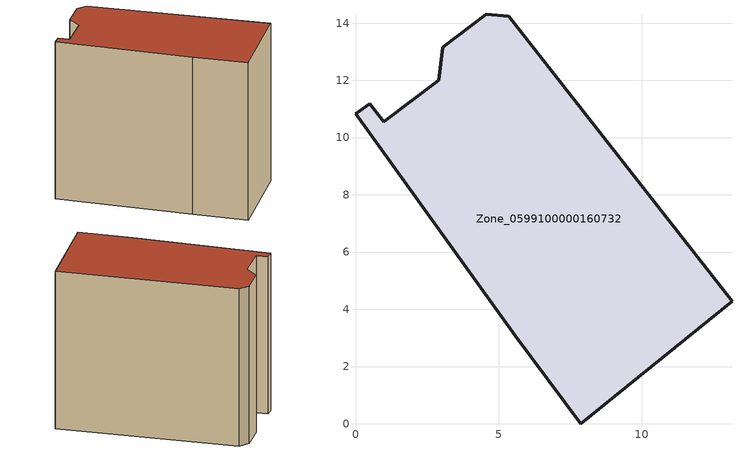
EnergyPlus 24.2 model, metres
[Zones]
Zone_0599100000160732
 floor ground (C_G): 2.91,12 3.06,13.15 4.58,14.31 5.36,14.24 13.16,4.28 7.87,0 5.58,3.07 0,10.83 0.5,11.19 0.99,10.55 z0
 wall outside (C_F): 5.58,3.07 7.87,0 13.16,4.28 5.36,14.24 4.58,14.31 3.06,13.15 2.91,12 0.99,10.55 0.5,11.19 0,10.83 5.58,3.07 z0:11.45
 roof outside (C_R): 2.91,12 0.99,10.55 0.5,11.19 0,10.83 5.58,3.07 7.87,0 13.16,4.28 5.36,14.24 4.58,14.31 3.06,13.15 z11.45
[BUILDING]
Pand.0599100000160732: North Axis=0; Terrain=City; Loads Convergence Tolerance Value=0.04; Temperature Convergence Tolerance Value=0.4; Solar Distribution=FullExterior; Maximum Number of Warmup Days=25; Minimum Number of Warmup Days=1
[Site:Location]
Rotterdam.The.Hague.AP_ZH_NLD Design_Conditions: Latitude=51.96; Longitude=4.45; Time Zone=1; Elevation=-4.5
[SITE:GROUNDTEMPERATURE:BUILDINGSURFACE]
18, 18, 18, 18, 18, 18, 18, 18, 18, 18, 18, 18
[MATERIAL] Thermal Absorptance=0.9; Solar Absorptance=0.7; Visible Absorptance=0.7
Name | Roughness | Thickness | Conductivity | Density | Specific Heat
G.TI.1946 | MediumSmooth | 0.15 | 1 | 540 | 1210
F.TI.1946 | Rough | 0.3 | 0.857143 | 1920 | 840
R.TI.1946 | MediumRough | 0.2 | 0.1 | 1500 | 1000
[CONSTRUCTION]
C_G: G.TI.1946
C_F: F.TI.1946
C_R: R.TI.1946
[ZONE]
Zone_0599100000160732: Type=1; Multiplier=1; Ceiling Height=Autocalculate; Volume=Autocalculate; Floor Area=autocalculate; Part of Total Floor Area=Yes
[ZONEINFILTRATION:DESIGNFLOWRATE]
Infil_Zone_0599100000160732: Zone or ZoneList or Space or SpaceList=Zone_0599100000160732; Schedule=AlwaysOn; Design Flow Rate Calculation Method=Flow/Area; Flow Rate per Floor Area=0.003; Constant Term Coefficient=1; Temperature Term Coefficient=0; Velocity Term Coefficient=0; Velocity Squared Term Coefficient=0
[HVACTEMPLATE:ZONE:IDEALLOADSAIRSYSTEM]
Zone_0599100000160732: Maximum Heating Supply Air Temperature=50; Minimum Cooling Supply Air Temperature=13; Maximum Heating Supply Air Humidity Ratio=0.0156; Minimum Cooling Supply Air Humidity Ratio=0.0077; Heating Limit=NoLimit; Cooling Limit=NoLimit; Dehumidification Control Type=ConstantSensibleHeatRatio; Cooling Sensible Heat Ratio=0.7; Dehumidification Setpoint=60; Humidification Control Type=None; Humidification Setpoint=30; Outdoor Air Method=None; Outdoor Air Flow Rate per Person=0.00944; Outdoor Air Flow Rate per Zone Floor Area=0; Outdoor Air Flow Rate per Zone=0; Demand Controlled Ventilation Type=None; Outdoor Air Economizer Type=NoEconomizer; Heat Recovery Type=None; Sensible Heat Recovery Effectiveness=0.7; Latent Heat Recovery Effectiveness=0.65
[ZONECONTROL:THERMOSTAT]
ThermostatControl_Zone_0599100000160732: Zone or ZoneList=Zone_0599100000160732; Control Type Schedule=DualSetpointControlType; Control 1=Thermostat_Zone_0599100000160732; Temperature Difference Between Cutout And Setpoint=0
[THERMOSTATSETPOINT:DUALSETPOINT]
Thermostat_Zone_0599100000160732: Heating Setpoint Temperature Schedule=HeatingSetpoint_Zone_0599100000160732; Cooling Setpoint Temperature Schedule=CoolingSetpoint_Zone_0599100000160732
[SCHEDULE:COMPACT]
HeatingSetpoint_Zone_0599100000160732: Through: 12/31, For: AllDays, Until: 24:00, 21
CoolingSetpoint_Zone_0599100000160732: Through: 12/31, For: AllDays, Until: 24:00, 24
DualSetpointControlType: Through: 12/31, For: AllDays, Until: 24:00, 4
AlwaysOn: Through: 12/31, For: AllDays, Until: 24:00, 1
